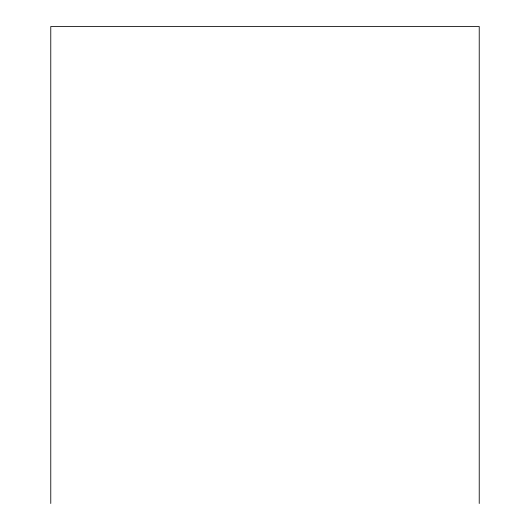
<?xml version="1.0" encoding="UTF-8"?>
<svg xmlns="http://www.w3.org/2000/svg" width="530" height="530" viewBox="0 0 530 530"><rect width="100%" height="100%" fill="white"/><g stroke="black" fill="none" stroke-linecap="round" stroke-linejoin="round"><path stroke-width="0.79" d="M479.226 503.5L479.226 26.5L50.774 26.5L50.774 503.5"/></g></svg>
